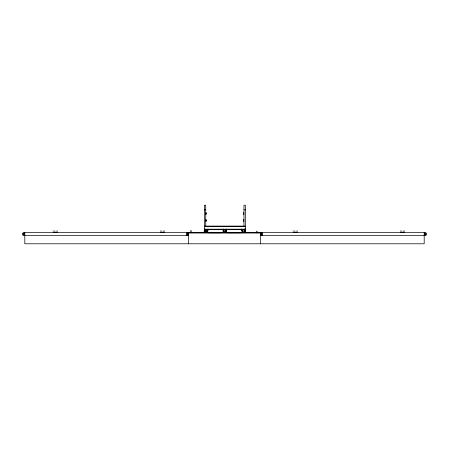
<?xml version="1.0" encoding="UTF-8"?>
<svg xmlns="http://www.w3.org/2000/svg" width="449" height="449" viewBox="0 0 449 449"><rect width="100%" height="100%" fill="white"/><g stroke="black" fill="none" stroke-linecap="round" stroke-linejoin="round"><path stroke-width="0.67" d="M257.176 231.286C256.284 230.455 257.4 232.071 256.733 231.291M190.41 232.52L190.471 232.228L191.532 232.52M53.992 232.228L53.829 232.52M161.264 232.228L161.101 232.52M293.983 232.228L293.826 232.52M401.254 232.228L401.097 232.52M204.368 209.857L205.732 209.857M243.964 209.857L245.334 209.857M205.732 212.731L206.282 212.731L206.282 214.308L205.732 214.308M243.964 212.731L243.42 212.731L243.42 214.308L243.964 214.308M205.732 213.483L206.282 213.483M205.732 213.556L206.282 213.556M243.42 213.556L243.964 213.556M205.732 219.69L206.282 219.69L206.282 221.273L205.732 221.273M243.964 219.69L243.42 219.69L243.42 221.273L243.964 221.273M205.732 220.442L206.282 220.442M205.732 220.521L206.282 220.521M243.42 220.521L243.964 220.521M204.368 226.15L245.334 226.178M205.76 226.285L245.334 226.251M205.76 226.358L245.334 226.397M205.76 226.431L245.334 226.47M205.76 226.504L245.334 226.504M204.368 226.666L245.334 226.666M204.368 229.203L245.334 229.203M204.469 229.254L204.469 229.826M208.364 229.254L208.364 229.826M222.906 229.254L222.906 229.832M226.796 229.254L226.796 229.832M241.338 229.259L241.338 229.832M245.227 229.259L245.227 229.832M204.576 229.534L204.985 229.54M207.853 229.534L208.263 229.534M223.007 229.534L223.417 229.54M226.285 229.534L226.694 229.534M241.439 229.54L241.848 229.534M244.716 229.534L245.126 229.534M204.368 229.596L245.334 229.596M204.368 230.427L204.778 230.427L204.778 232.352M245.334 230.427L244.924 230.427L244.924 232.352M204.368 230.438L204.778 230.438M244.924 230.438L245.334 230.438M204.289 230.825L204.289 231.398M207.522 230.82L207.522 231.398M223.232 230.825L223.232 231.403M226.47 230.831L226.47 231.398M242.179 230.82L242.179 231.398M245.412 230.825L245.412 231.398M54.194 231.083L54.632 231.083M55.957 231.083L56.394 231.083M161.466 231.083L161.909 231.083M163.228 231.083L163.666 231.083M190.769 231.083L191.207 231.083M204.042 231.106L204.778 231.095M204.879 231.117L205.288 231.106M206.518 231.106L206.927 231.106M207.034 231.123L207.769 231.112M222.985 231.117L223.725 231.1M223.827 231.123L224.236 231.112M225.465 231.112L225.875 231.106M225.976 231.117L226.717 231.112M241.932 231.106L242.668 231.106M242.774 231.112L243.184 231.106M244.408 231.106L244.817 231.106M244.924 231.106L245.659 231.106M294.19 231.083L294.628 231.083M295.953 231.083L296.391 231.083M401.462 231.083L401.9 231.083M403.224 231.083L403.662 231.083M53.487 232.228L57.141 232.228M160.759 232.228L164.413 232.228M293.483 232.228L297.137 232.228M400.755 232.228L404.409 232.228M53.409 232.352L57.219 232.352M160.68 232.352L164.491 232.352M190.449 232.352L191.493 232.352M293.405 232.352L297.216 232.352M400.676 232.352L404.487 232.352M208.532 232.801L221.727 232.801M227.278 232.801L241.164 232.801M188.659 233.031L260.341 233.031M188.659 235.59L23.988 235.59A1.538 1.538 0 0 1 22.45 234.052A1.538 1.538 0 0 1 23.988 232.52L425.012 232.52A1.538 1.538 0 0 1 426.55 234.052A1.538 1.538 0 0 1 425.012 235.59L260.341 235.59M404.066 232.52L403.904 232.228M296.795 232.52L296.632 232.228M164.07 232.52L163.913 232.228M56.799 232.52L56.641 232.228M424.193 232.52L424.193 235.59M424.193 235.719L424.193 243.785L24.807 243.785L24.807 235.719M404.65 230.769L404.65 231.263M400.351 230.769L400.351 231.263M297.378 230.769L297.378 231.263M293.079 230.769L293.079 231.263M260.341 232.52L260.341 243.785M246.664 232.565L240.928 232.565M245.334 232.408L245.334 205.215L243.964 205.215L243.964 226.717M245.148 229.175L245.227 229.91M245.126 228.3L245.126 230.056M244.817 229.927L244.817 231.589M244.716 229.192L244.716 230.056M244.408 230.629L244.408 231.589M243.184 230.629L243.184 231.589M242.774 230.629L242.774 231.589M242.668 230.427L242.668 232.352M242.258 230.427L242.258 232.352M242.179 230.741L242.179 231.476M241.994 229.198L241.994 230.562M241.932 229.22L241.932 230.5M241.848 229.192L241.848 230.056M241.439 229.192L241.439 230.056M241.338 229.22L241.338 229.91M227.716 232.571L221.986 232.571M226.717 229.22L226.796 229.91M226.694 229.192L226.694 230.056M226.47 230.747L226.47 231.482M226.386 232.358L226.386 230.432L225.976 230.432L225.976 232.358M226.285 229.192L226.285 230.056M226.161 229.22L226.161 230.5M226.1 229.198L226.1 230.562M225.875 230.78L225.875 231.594M225.465 230.634L225.465 231.594M224.236 230.634L224.236 231.594M223.827 229.927L223.827 231.594M223.725 232.358L223.725 230.432L223.316 230.432L223.316 232.358M223.563 229.198L223.563 230.562M223.501 229.22L223.501 230.5M223.417 229.192L223.417 230.056M223.232 230.747L223.232 231.482M223.007 229.192L223.007 230.056M222.906 229.22L222.906 229.91M208.774 232.565L203.038 232.565M208.364 229.22L208.364 229.91M208.263 229.192L208.263 230.056M207.853 229.192L207.853 230.056M207.73 229.22L207.73 230.5M207.668 229.198L207.668 230.562M207.522 230.741L207.522 231.476M207.444 230.427L207.444 232.352M207.034 230.427L207.034 232.352M206.927 230.78L206.927 231.589M206.518 230.629L206.518 231.589M205.732 226.723L205.732 205.215L204.368 205.215L204.368 232.408M205.288 229.927L205.288 231.589M205.126 229.198L205.126 230.562M205.064 229.22L205.064 230.5M204.985 229.192L204.985 230.056M204.879 229.927L204.879 231.589M204.576 229.192L204.576 230.056M204.469 229.175L204.469 229.91M204.289 230.741L204.289 231.476M188.659 232.52L188.659 243.785M164.654 230.769L164.654 231.263M160.355 230.769L160.355 231.263M57.382 230.769L57.382 231.263M53.083 230.769L53.083 231.263M24.807 232.52L24.807 235.59M187.839 235.59A1.538 1.538 0 0 1 186.301 234.052A1.538 1.538 0 0 1 187.839 232.52M261.161 232.52A1.538 1.538 0 0 1 262.699 234.052A1.538 1.538 0 0 1 261.161 235.59M190.718 230.949L191.212 231.083L190.718 230.949M256.441 232.436C256.57 233.401 258.63 232.066 256.441 232.436M24.078 233.227L23.775 233.267A0.814 0.814 0 0 0 23.775 234.838L24.078 234.878L24.078 233.227M187.929 233.227L187.626 233.267A0.814 0.814 0 0 0 187.626 234.838L187.929 234.878L187.929 233.227M261.374 234.838L261.071 234.878L261.071 233.227L261.374 233.267A0.814 0.814 0 0 1 261.374 234.838M425.225 234.838L424.922 234.878L424.922 233.227L425.225 233.267A0.814 0.814 0 0 1 425.225 234.838M244.593 230.5L244.593 229.22L244.531 230.562"/></g></svg>
